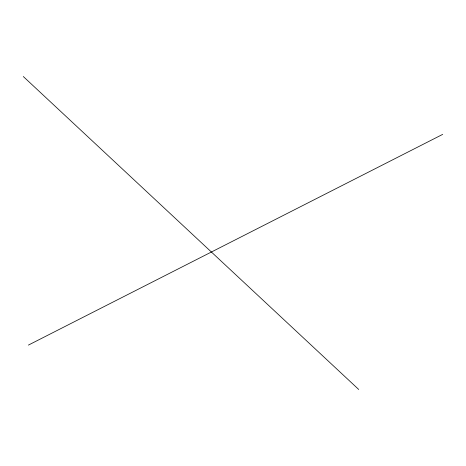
<?xml version="1.0" encoding="UTF-8"?>
<svg xmlns="http://www.w3.org/2000/svg" width="466" height="466" viewBox="0 0 466 466"><rect width="100%" height="100%" fill="white"/><g stroke="black" fill="none" stroke-linecap="round" stroke-linejoin="round"><path stroke-width="0.7" d="M28.391 345.102L442.7 134.371M23.3 76.523L358.733 389.477"/></g></svg>
